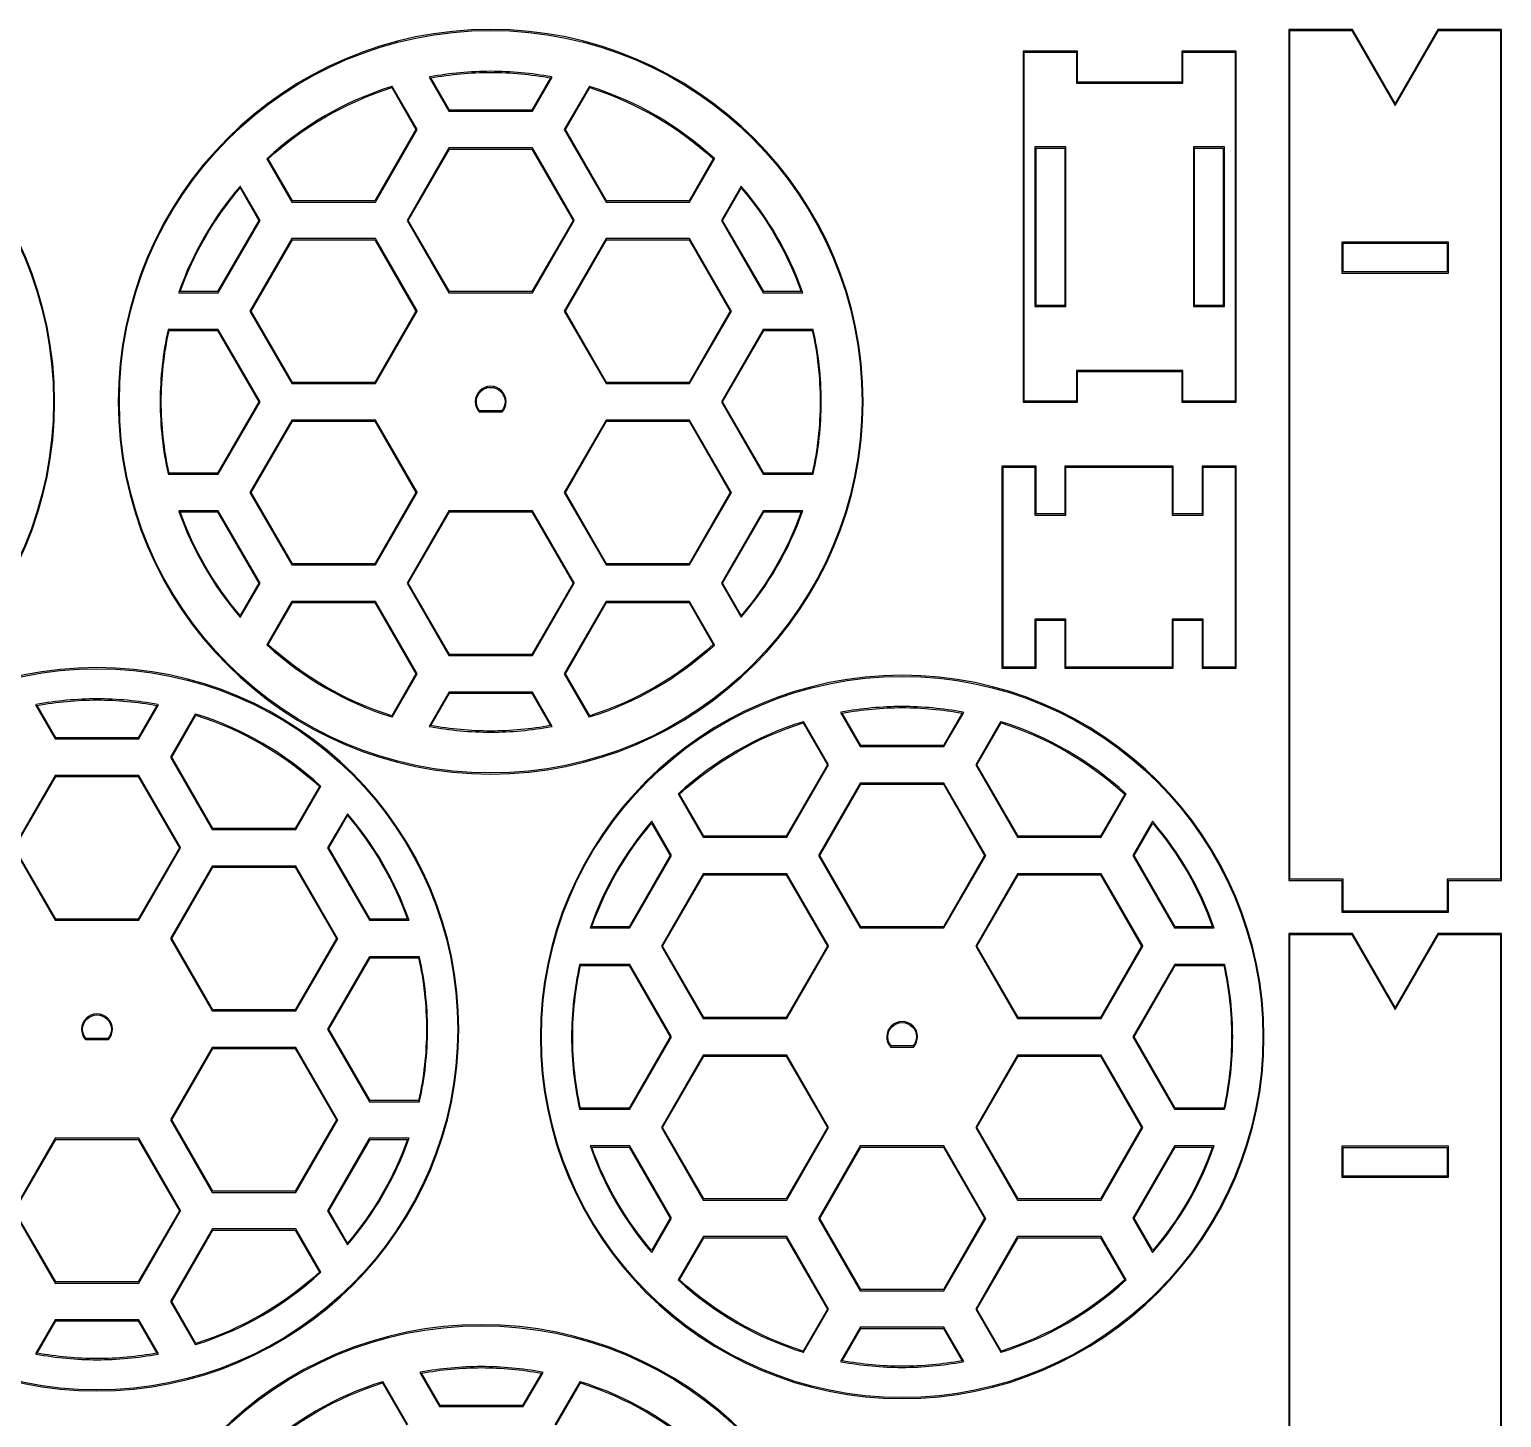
# Model space of a CAD drawing. Extents: x 10 to 440, y 10 to 290.
# Drawn here: x 301.7 to 440, y 159.5 to 290 of the extents above; entities that cross this region are included whole.
import ezdxf

# ---------------------------------------------------------------- set-up
doc = ezdxf.new("R2010")
doc.units = 0
doc.layers.add('Layer_1', color=7, linetype='CONTINUOUS')

msp = doc.modelspace()

# ---------------------------------------------------------------- linework, layer by layer
at = {"layer": 'Layer_1', "color": 7}
for p, q in [((345, 290), (345, 290)), ((345, 289.90039), (345, 289.90039)), ((420, 290), (420, 289.949219)), ((425.98828, 290), (420, 290)), ((420, 290), (420, 290)), ((420, 289.949219), (420, 210)), ((420.09961, 289.900391), (425.92969, 289.900391)), ((420.09961, 210.099609), (420.09961, 289.900391)), ((420.09961, 289.900391), (420.09961, 289.900391)), ((425.92969, 289.900391), (430, 282.849609)), ((430, 283.048828), (425.98828, 290)), ((434.01172, 290), (430, 283.048828)), ((430, 282.849609), (434.07031, 289.900391)), ((440, 290), (434.01172, 290)), ((434.07031, 289.900391), (439.90039, 289.900391)), ((439.90039, 289.900391), (439.90039, 210.099609)), ((440, 210), (440, 290)), ((400.14961, 287.95), (395.05, 287.95)), ((395.05, 287.95), (395.05, 254.95)), ((395.14961, 255.04961), (395.14961, 287.85039)), ((395.14961, 287.85039), (400.05, 287.85039)), ((400.05, 287.85039), (400.05, 284.95)), ((400.14961, 285.04961), (400.14961, 287.95)), ((414.99922, 287.95), (409.95039, 287.95)), ((409.95039, 287.95), (409.95039, 285.04961)), ((410.05, 284.95), (410.05, 287.85039)), ((410.05, 287.85039), (414.95039, 287.85039)), ((414.95039, 287.85039), (414.95039, 255.04961)), ((414.95039, 287.85039), (414.95039, 287.85039)), ((415.05, 287.95), (414.99922, 287.95)), ((415.05, 254.95), (415.05, 287.95)), ((415.05, 287.95), (415.05, 287.95)), ((339.2832, 285.53125), (339.21289, 285.51758)), ((339.21289, 285.51758), (341.07031, 282.30078)), ((341.12891, 282.40039), (339.375, 285.44141)), ((345, 286.0625), (345, 286.0625)), ((345, 285.96289), (345, 285.96289)), ((350.62695, 285.43945), (348.87109, 282.40039)), ((348.92773, 282.30078), (350.78711, 285.51758)), ((350.78711, 285.51758), (350.7168, 285.53125)), ((409.95039, 285.04961), (400.14961, 285.04961)), ((335.69727, 284.52539), (337.97461, 280.57812)), ((335.69727, 284.52539), (335.69727, 284.52539)), ((335.74023, 284.64844), (335.70117, 284.63672)), ((338.08984, 280.57812), (335.74023, 284.64844)), ((335.74023, 284.64844), (335.74023, 284.64844)), ((354.24023, 284.61523), (351.91016, 280.57812)), ((352.02539, 280.57812), (354.30273, 284.52539)), ((354.25977, 284.64844), (354.24023, 284.61523)), ((354.29883, 284.63672), (354.25977, 284.64844)), ((354.25977, 284.64844), (354.25977, 284.64844)), ((354.30273, 284.52539), (354.30273, 284.52539)), ((400.05, 284.95), (410.05, 284.95)), ((341.07031, 282.30078), (348.92773, 282.30078)), ((348.87109, 282.40039), (341.12891, 282.40039)), ((337.97461, 280.57812), (334.10352, 273.875)), ((334.16016, 273.77344), (338.08984, 280.57812)), ((351.91016, 280.57812), (355.83789, 273.77344)), ((355.89648, 273.875), (352.02539, 280.57812)), ((341.07031, 278.85742), (337.14258, 272.05273)), ((337.25781, 272.05273), (341.12891, 278.75781)), ((348.92969, 278.85742), (341.07031, 278.85742)), ((341.07031, 278.85742), (341.07031, 278.85742)), ((341.12891, 278.75781), (348.87109, 278.75781)), ((341.12891, 278.75781), (341.12891, 278.75781)), ((348.87109, 278.75781), (352.74023, 272.05273)), ((352.84375, 272.07812), (348.92969, 278.85742)), ((396.14961, 278.95), (396.14961, 278.89922)), ((399.05, 278.95), (396.14961, 278.95)), ((396.14961, 278.95), (396.14961, 278.95)), ((396.14961, 278.89922), (396.14961, 263.95)), ((396.24922, 278.85039), (398.95039, 278.85039)), ((396.24922, 264.04961), (396.24922, 278.85039)), ((396.24922, 278.85039), (396.24922, 278.85039)), ((398.95039, 278.85039), (398.95039, 264.04961)), ((399.05, 263.95), (399.05, 278.95)), ((411.05, 278.95), (411.05, 278.89922)), ((413.95039, 278.95), (411.05, 278.95)), ((411.05, 278.95), (411.05, 278.95)), ((411.05, 278.89922), (411.05, 263.95)), ((411.14961, 278.85039), (413.85078, 278.85039)), ((411.14961, 264.04961), (411.14961, 278.85039)), ((411.14961, 278.85039), (411.14961, 278.85039)), ((413.85078, 278.85039), (413.85078, 264.04961)), ((413.95039, 263.95), (413.95039, 278.95)), ((323.98242, 277.87109), (323.95312, 277.84375)), ((323.95312, 277.84375), (326.30273, 273.77344)), ((326.36133, 273.875), (324.08203, 277.82227)), ((365.91797, 277.82227), (363.63867, 273.875)), ((363.69727, 273.77344), (366.04688, 277.84375)), ((366.04688, 277.84375), (366.01758, 277.87109)), ((321.46484, 275.27148), (321.41797, 275.2168)), ((321.45312, 275.09375), (323.20703, 272.05273)), ((321.45312, 275.09375), (321.45312, 275.09375)), ((323.32227, 272.05273), (321.46484, 275.27148)), ((321.46484, 275.27148), (321.46484, 275.27148)), ((368.5, 275.20898), (366.67773, 272.05273)), ((366.79297, 272.05273), (368.54883, 275.0918)), ((368.53516, 275.27148), (368.5, 275.20898)), ((368.58203, 275.2168), (368.53516, 275.27148)), ((368.53516, 275.27148), (368.53516, 275.27148)), ((368.54883, 275.0918), (368.54883, 275.0918)), ((326.30273, 273.77344), (334.16016, 273.77344)), ((334.10352, 273.875), (326.36133, 273.875)), ((355.83789, 273.77344), (363.69727, 273.77344)), ((363.63867, 273.875), (355.89648, 273.875)), ((323.20703, 272.05273), (319.33594, 265.34766)), ((319.39453, 265.24805), (323.32227, 272.05273)), ((337.14258, 272.05273), (341.07031, 265.24805)), ((341.12891, 265.34766), (337.25781, 272.05273)), ((352.74023, 272.05273), (348.87109, 265.34766)), ((348.92969, 265.24805), (352.85742, 272.05273)), ((352.85742, 272.05273), (352.84375, 272.07812)), ((366.67773, 272.05273), (370.60547, 265.24805)), ((370.66406, 265.34766), (366.79297, 272.05273)), ((326.30273, 270.33203), (322.375, 263.52734)), ((322.49023, 263.52734), (326.36133, 270.23242)), ((334.16211, 270.33203), (326.30273, 270.33203)), ((326.30273, 270.33203), (326.30273, 270.33203)), ((326.36133, 270.23242), (334.10352, 270.23242)), ((326.36133, 270.23242), (326.36133, 270.23242)), ((334.10352, 270.23242), (337.97461, 263.52734)), ((338.07617, 263.55078), (334.16211, 270.33203)), ((355.83789, 270.33203), (351.91016, 263.52734)), ((352.02539, 263.52734), (355.89648, 270.23242)), ((363.69727, 270.33203), (355.83789, 270.33203)), ((355.83789, 270.33203), (355.83789, 270.33203)), ((355.89648, 270.23242), (363.63867, 270.23242)), ((355.89648, 270.23242), (355.89648, 270.23242)), ((363.63867, 270.23242), (367.50977, 263.52734)), ((367.61133, 263.55078), (363.69727, 270.33203)), ((425, 270), (425, 269.949219)), ((435, 270), (425, 270)), ((425, 270), (425, 270)), ((425, 269.949219), (425, 267.099609)), ((425.09961, 269.900391), (434.90039, 269.900391)), ((425.09961, 267.199219), (425.09961, 269.900391)), ((425.09961, 269.900391), (425.09961, 269.900391)), ((434.90039, 269.900391), (434.90039, 267.199219)), ((435, 267.099609), (435, 270)), ((425, 267.099609), (435, 267.099609)), ((434.90039, 267.199219), (425.09961, 267.199219)), ((315.70117, 265.31445), (315.67773, 265.24805)), ((315.67773, 265.24805), (319.39453, 265.24805)), ((319.33594, 265.34766), (315.82617, 265.34766)), ((341.07031, 265.24805), (348.92969, 265.24805)), ((348.87109, 265.34766), (341.12891, 265.34766)), ((370.60547, 265.24805), (374.32227, 265.24805)), ((374.17383, 265.34766), (370.66406, 265.34766)), ((374.32227, 265.24805), (374.29883, 265.31445)), ((322.375, 263.52734), (326.30273, 256.7207)), ((326.36133, 256.82227), (322.49023, 263.52734)), ((337.97461, 263.52734), (334.10352, 256.82227)), ((334.16211, 256.7207), (338.08984, 263.52734)), ((338.08984, 263.52734), (338.07617, 263.55078)), ((351.91016, 263.52734), (355.83789, 256.7207)), ((355.89648, 256.82227), (352.02539, 263.52734)), ((367.50977, 263.52734), (363.63867, 256.82227)), ((363.69727, 256.7207), (367.625, 263.52734)), ((367.625, 263.52734), (367.61133, 263.55078)), ((396.14961, 263.95), (399.05, 263.95)), ((398.95039, 264.04961), (396.24922, 264.04961)), ((411.05, 263.95), (413.95039, 263.95)), ((413.85078, 264.04961), (411.14961, 264.04961)), ((314.69336, 261.80469), (314.68359, 261.76562)), ((319.39453, 261.80469), (314.69336, 261.80469)), ((314.69336, 261.80469), (314.69336, 261.80469)), ((314.77734, 261.70508), (319.33594, 261.70508)), ((314.77734, 261.70508), (314.77734, 261.70508)), ((319.33594, 261.70508), (323.20703, 255)), ((323.32227, 255), (319.39453, 261.80469)), ((370.5918, 261.7793), (366.67773, 255)), ((366.79297, 255), (370.66211, 261.70508)), ((370.60547, 261.80469), (370.5918, 261.7793)), ((375.30664, 261.80469), (370.60547, 261.80469)), ((370.60547, 261.80469), (370.60547, 261.80469)), ((370.66211, 261.70508), (375.22266, 261.70508)), ((370.66211, 261.70508), (370.66211, 261.70508)), ((375.31641, 261.76562), (375.30664, 261.80469)), ((410.05, 257.95), (400.05, 257.95)), ((400.05, 257.95), (400.05, 255.04961)), ((400.14961, 254.95), (400.14961, 257.85039)), ((400.14961, 257.85039), (409.95039, 257.85039)), ((409.95039, 257.85039), (409.95039, 254.95)), ((410.05, 255.04961), (410.05, 257.95)), ((326.30273, 256.7207), (334.16211, 256.7207)), ((334.10352, 256.82227), (326.36133, 256.82227)), ((345, 256.44922), (345, 256.44922)), ((345, 256.34961), (345, 256.34961)), ((355.83789, 256.7207), (363.69727, 256.7207)), ((363.63867, 256.82227), (355.89648, 256.82227)), ((323.20703, 255), (319.33594, 248.29492)), ((319.39453, 248.19531), (323.32227, 255)), ((366.67773, 255), (370.60547, 248.19531)), ((370.66406, 248.29492), (366.79297, 255)), ((395.05, 254.95), (400.14961, 254.95)), ((400.05, 255.04961), (395.14961, 255.04961)), ((409.95039, 254.95), (415.05, 254.95)), ((414.95039, 255.04961), (410.05, 255.04961)), ((326.30273, 253.2793), (322.375, 246.47461)), ((322.49023, 246.47461), (326.36133, 253.17969)), ((334.16211, 253.2793), (326.30273, 253.2793)), ((326.30273, 253.2793), (326.30273, 253.2793)), ((326.36133, 253.17969), (334.10352, 253.17969)), ((326.36133, 253.17969), (326.36133, 253.17969)), ((334.10352, 253.17969), (337.97461, 246.47461)), ((338.07617, 246.49805), (334.16211, 253.2793)), ((343.89062, 254.06836), (343.9043, 254.05078)), ((343.9043, 254.05078), (346.0957, 254.05078)), ((346.04102, 254.15039), (343.96094, 254.15039)), ((346.0957, 254.05078), (346.11133, 254.06836)), ((355.83789, 253.2793), (351.91016, 246.47461)), ((352.02539, 246.47461), (355.89648, 253.17969)), ((363.69727, 253.2793), (355.83789, 253.2793)), ((355.83789, 253.2793), (355.83789, 253.2793)), ((355.89648, 253.17969), (363.63867, 253.17969)), ((355.89648, 253.17969), (355.89648, 253.17969)), ((363.63867, 253.17969), (367.50977, 246.47461)), ((367.61133, 246.49805), (363.69727, 253.2793)), ((314.68359, 248.23438), (314.69336, 248.19531)), ((314.69336, 248.19531), (319.39453, 248.19531)), ((319.33594, 248.29492), (314.77734, 248.29492)), ((370.60547, 248.19531), (375.30664, 248.19531)), ((375.22266, 248.29492), (370.66406, 248.29492)), ((375.30664, 248.19531), (375.31641, 248.23438)), ((393.05078, 248.949219), (393.05078, 248.900391)), ((396.25, 248.949219), (393.05078, 248.949219)), ((393.05078, 248.949219), (393.05078, 248.949219)), ((393.05078, 248.900391), (393.05078, 229.949219)), ((393.15039, 248.849609), (396.15039, 248.849609)), ((393.15039, 230.050781), (393.15039, 248.849609)), ((393.15039, 248.849609), (393.15039, 248.849609)), ((396.15039, 248.849609), (396.15039, 244.349609)), ((396.25, 244.449219), (396.25, 248.949219)), ((409.15039, 248.949219), (398.94922, 248.949219)), ((398.94922, 248.949219), (398.94922, 244.449219)), ((399.05078, 244.349609), (399.05078, 248.849609)), ((399.05078, 248.849609), (409.05078, 248.849609)), ((409.05078, 248.849609), (409.05078, 244.349609)), ((409.15039, 244.449219), (409.15039, 248.949219)), ((415.05078, 248.949219), (411.84961, 248.949219)), ((411.84961, 248.949219), (411.84961, 244.449219)), ((411.94922, 244.349609), (411.94922, 248.849609)), ((411.94922, 248.849609), (414.94922, 248.849609)), ((414.94922, 248.849609), (414.94922, 230.050781)), ((415.05078, 229.949219), (415.05078, 248.949219)), ((322.375, 246.47461), (326.30273, 239.66992)), ((326.36133, 239.76953), (322.49023, 246.47461)), ((337.97461, 246.47461), (334.10352, 239.76953)), ((334.16211, 239.66992), (338.08984, 246.47461)), ((338.08984, 246.47461), (338.07617, 246.49805)), ((351.91016, 246.47461), (355.83789, 239.66992)), ((355.89648, 239.76953), (352.02539, 246.47461)), ((367.50977, 246.47461), (363.63867, 239.76953)), ((363.69727, 239.66992), (367.625, 246.47461)), ((367.625, 246.47461), (367.61133, 246.49805)), ((315.67773, 244.75391), (315.70117, 244.68555)), ((319.39453, 244.75391), (315.67773, 244.75391)), ((315.67773, 244.75391), (315.67773, 244.75391)), ((315.82617, 244.65234), (319.33594, 244.65234)), ((315.82617, 244.65234), (315.82617, 244.65234)), ((319.33594, 244.65234), (323.20703, 237.94922)), ((323.32227, 237.94922), (319.39453, 244.75391)), ((341.07031, 244.75391), (337.14258, 237.94727)), ((337.25781, 237.94727), (341.12891, 244.65234)), ((348.92969, 244.75391), (341.07031, 244.75391)), ((341.07031, 244.75391), (341.07031, 244.75391)), ((341.12891, 244.65234), (348.87109, 244.65234)), ((341.12891, 244.65234), (341.12891, 244.65234)), ((348.87109, 244.65234), (352.74219, 237.94922)), ((352.84375, 237.97266), (348.92969, 244.75391)), ((370.5918, 244.72852), (366.67773, 237.94922)), ((366.79297, 237.94922), (370.66211, 244.65234)), ((370.60547, 244.75391), (370.5918, 244.72852)), ((374.32422, 244.75391), (370.60547, 244.75391)), ((370.60547, 244.75391), (370.60547, 244.75391)), ((370.66211, 244.65234), (374.17383, 244.65234)), ((370.66211, 244.65234), (370.66211, 244.65234)), ((374.30078, 244.68555), (374.32422, 244.75391)), ((396.15039, 244.349609), (399.05078, 244.349609)), ((398.94922, 244.449219), (396.25, 244.449219)), ((409.05078, 244.349609), (411.94922, 244.349609)), ((411.84961, 244.449219), (409.15039, 244.449219)), ((326.30273, 239.66992), (334.16211, 239.66992)), ((334.10352, 239.76953), (326.36133, 239.76953)), ((355.83789, 239.66992), (363.69727, 239.66992)), ((363.63867, 239.76953), (355.89648, 239.76953)), ((352.85742, 237.94727), (352.84375, 237.97266)), ((323.20703, 237.94922), (321.45117, 234.9082)), ((321.46484, 234.72852), (323.32227, 237.94922)), ((337.14258, 237.94727), (341.07031, 231.14258)), ((341.12891, 231.24414), (337.25781, 237.94727)), ((352.74219, 237.94922), (348.87109, 231.24414)), ((348.92969, 231.14258), (352.85742, 237.94727)), ((366.67773, 237.94922), (368.53516, 234.73047)), ((368.54883, 234.9082), (366.79297, 237.94922)), ((326.28906, 236.20117), (323.95312, 232.15625)), ((324.08203, 232.17773), (326.36133, 236.12695)), ((326.30273, 236.22656), (326.28906, 236.20117)), ((334.16016, 236.22656), (326.30273, 236.22656)), ((326.30273, 236.22656), (326.30273, 236.22656)), ((326.36133, 236.12695), (334.10352, 236.12695)), ((326.36133, 236.12695), (326.36133, 236.12695)), ((334.10352, 236.12695), (337.97461, 229.42188)), ((338.08984, 229.42188), (334.16016, 236.22656)), ((355.82422, 236.20117), (351.91016, 229.42188)), ((352.02539, 229.42188), (355.89648, 236.12695)), ((355.83789, 236.22656), (355.82422, 236.20117)), ((363.69727, 236.22656), (355.83789, 236.22656)), ((355.83789, 236.22656), (355.83789, 236.22656)), ((355.89648, 236.12695), (363.63867, 236.12695)), ((355.89648, 236.12695), (355.89648, 236.12695)), ((363.63867, 236.12695), (365.91797, 232.17773)), ((366.04688, 232.15625), (363.69727, 236.22656)), ((321.41797, 234.7832), (321.46484, 234.72852)), ((368.53516, 234.73047), (368.58203, 234.7832)), ((399.05078, 234.550781), (396.15039, 234.550781)), ((396.15039, 234.550781), (396.15039, 230.050781)), ((396.25, 229.949219), (396.25, 234.449219)), ((396.25, 234.449219), (398.94922, 234.449219)), ((398.94922, 234.449219), (398.94922, 229.949219)), ((399.05078, 230.050781), (399.05078, 234.550781)), ((411.94922, 234.550781), (409.05078, 234.550781)), ((409.05078, 234.550781), (409.05078, 230.050781)), ((409.15039, 229.949219), (409.15039, 234.449219)), ((409.15039, 234.449219), (411.84961, 234.449219)), ((411.84961, 234.449219), (411.84961, 229.949219)), ((411.94922, 230.050781), (411.94922, 234.550781)), ((323.95312, 232.15625), (323.98242, 232.12891)), ((341.07031, 231.14258), (348.92969, 231.14258)), ((348.87109, 231.24414), (341.12891, 231.24414)), ((366.01758, 232.12891), (366.04688, 232.15625)), ((308, 230), (308, 230)), ((308, 229.900391), (308, 229.900391)), ((393.05078, 229.949219), (396.25, 229.949219)), ((396.15039, 230.050781), (393.15039, 230.050781)), ((398.94922, 229.949219), (409.15039, 229.949219)), ((409.05078, 230.050781), (399.05078, 230.050781)), ((411.84961, 229.949219), (415.05078, 229.949219)), ((414.94922, 230.050781), (411.94922, 230.050781)), ((337.97461, 229.42188), (335.69531, 225.47461)), ((335.74023, 225.35156), (338.08984, 229.42188)), ((351.91016, 229.42188), (354.25977, 225.35156)), ((354.30273, 225.47461), (352.02539, 229.42188)), ((383.6676, 229.2808), (383.6676, 229.2808)), ((383.6676, 229.181191), (383.6676, 229.181191)), ((308, 227.0625), (308, 227.0625)), ((308, 226.962891), (308, 226.962891)), ((341.05664, 227.67578), (339.21289, 224.48242)), ((339.37305, 224.56055), (341.12695, 227.59961)), ((341.07031, 227.70117), (341.05664, 227.67578)), ((348.92773, 227.70117), (341.07031, 227.70117)), ((341.07031, 227.70117), (341.07031, 227.70117)), ((341.12695, 227.59961), (348.87109, 227.59961)), ((341.12695, 227.59961), (341.12695, 227.59961)), ((348.87109, 227.59961), (350.62695, 224.56055)), ((350.78711, 224.48242), (348.92773, 227.70117)), ((302.2832, 226.53125), (302.21289, 226.517578)), ((302.21289, 226.517578), (304.07031, 223.300781)), ((304.12891, 223.400391), (302.375, 226.441406)), ((313.62695, 226.439453), (311.87109, 223.400391)), ((311.92773, 223.300781), (313.78711, 226.517578)), ((313.78711, 226.517578), (313.7168, 226.53125)), ((317.24023, 225.615234), (314.91016, 221.580078)), ((315.02539, 221.580078), (317.30273, 225.525391)), ((317.25977, 225.648438), (317.24023, 225.615234)), ((317.29883, 225.636719), (317.25977, 225.648438)), ((317.25977, 225.648438), (317.25977, 225.648438)), ((317.30273, 225.525391), (317.30273, 225.525391)), ((377.9508, 225.81205), (377.88049, 225.798378)), ((377.88049, 225.798378), (379.73791, 222.581581)), ((379.79651, 222.681191), (378.0426, 225.722206)), ((383.6676, 226.3433), (383.6676, 226.3433)), ((383.6676, 226.243691), (383.6676, 226.243691)), ((389.29455, 225.720253), (387.53869, 222.681191)), ((387.59533, 222.581581), (389.45471, 225.798378)), ((389.45471, 225.798378), (389.3844, 225.81205)), ((335.70117, 225.36328), (335.74023, 225.35156)), ((339.21289, 224.48242), (339.28125, 224.46875)), ((350.7168, 224.46875), (350.78711, 224.48242)), ((354.25977, 225.35156), (354.29883, 225.36328)), ((374.36487, 224.806191), (376.64221, 220.860878)), ((374.36487, 224.806191), (374.36487, 224.806191)), ((374.40783, 224.929238), (374.36877, 224.917519)), ((376.75744, 220.860878), (374.40783, 224.929238)), ((374.40783, 224.929238), (374.40783, 224.929238)), ((392.90783, 224.896034), (390.57776, 220.860878)), ((390.69299, 220.860878), (392.97033, 224.806191)), ((392.92737, 224.929238), (392.90783, 224.896034)), ((392.96643, 224.917519), (392.92737, 224.929238)), ((392.92737, 224.929238), (392.92737, 224.929238)), ((392.97033, 224.806191), (392.97033, 224.806191)), ((304.07031, 223.300781), (311.92773, 223.300781)), ((311.87109, 223.400391), (304.12891, 223.400391)), ((314.91016, 221.580078), (318.83789, 214.77344)), ((318.89648, 214.875), (315.02539, 221.580078)), ((379.73791, 222.581581), (387.59533, 222.581581)), ((387.53869, 222.681191), (379.79651, 222.681191)), ((376.64221, 220.860878), (372.77112, 214.1558)), ((372.82776, 214.05424), (376.75744, 220.860878)), ((390.57776, 220.860878), (394.50549, 214.05424)), ((394.56408, 214.1558), (390.69299, 220.860878)), ((304.07031, 219.857422), (300.14258, 213.05273)), ((300.25781, 213.05273), (304.12891, 219.757812)), ((311.92969, 219.857422), (304.07031, 219.857422)), ((304.07031, 219.857422), (304.07031, 219.857422)), ((304.12891, 219.757812), (311.87109, 219.757812)), ((304.12891, 219.757812), (304.12891, 219.757812)), ((311.87109, 219.757812), (315.74023, 213.05273)), ((315.84375, 213.07812), (311.92969, 219.857422)), ((328.91797, 218.822266), (326.63867, 214.875)), ((326.69727, 214.77344), (329.04688, 218.84375)), ((329.04688, 218.84375), (329.01758, 218.871094)), ((379.73791, 219.138222), (375.81018, 212.33353)), ((375.92541, 212.33353), (379.79651, 219.038612)), ((387.59729, 219.138222), (379.73791, 219.138222)), ((379.73791, 219.138222), (379.73791, 219.138222)), ((379.79651, 219.038612), (387.53869, 219.038612)), ((379.79651, 219.038612), (379.79651, 219.038612)), ((387.53869, 219.038612), (391.40783, 212.33353)), ((391.51135, 212.35892), (387.59729, 219.138222)), ((362.65002, 218.151894), (362.62072, 218.12455)), ((362.62072, 218.12455), (364.97033, 214.05424)), ((365.02893, 214.1558), (362.74963, 218.103066)), ((404.58557, 218.103066), (402.30627, 214.1558)), ((402.36487, 214.05424), (404.71448, 218.12455)), ((404.71448, 218.12455), (404.68518, 218.151894)), ((331.5, 216.208984), (329.67773, 213.05273)), ((329.79297, 213.05273), (331.54883, 216.091797)), ((331.53516, 216.271484), (331.5, 216.208984)), ((331.58203, 216.216797), (331.53516, 216.271484)), ((331.53516, 216.271484), (331.53516, 216.271484)), ((331.54883, 216.091797), (331.54883, 216.091797)), ((318.83789, 214.77344), (326.69727, 214.77344)), ((326.63867, 214.875), (318.89648, 214.875)), ((360.13244, 215.552284), (360.08557, 215.497597)), ((360.12072, 215.37455), (361.87463, 212.33353)), ((360.12072, 215.37455), (360.12072, 215.37455)), ((361.98987, 212.33353), (360.13244, 215.552284)), ((360.13244, 215.552284), (360.13244, 215.552284)), ((407.1676, 215.489784), (405.34533, 212.33353)), ((405.46057, 212.33353), (407.21643, 215.372597)), ((407.20276, 215.552284), (407.1676, 215.489784)), ((407.24963, 215.497597), (407.20276, 215.552284)), ((407.20276, 215.552284), (407.20276, 215.552284)), ((407.21643, 215.372597), (407.21643, 215.372597)), ((315.85742, 213.05273), (315.84375, 213.07812)), ((364.97033, 214.05424), (372.82776, 214.05424)), ((372.77112, 214.1558), (365.02893, 214.1558)), ((394.50549, 214.05424), (402.36487, 214.05424)), ((402.30627, 214.1558), (394.56408, 214.1558)), ((300.14258, 213.05273), (304.07031, 206.24805)), ((304.12891, 206.34766), (300.25781, 213.05273)), ((315.74023, 213.05273), (311.87109, 206.34766)), ((311.92969, 206.24805), (315.85742, 213.05273)), ((329.67773, 213.05273), (333.60547, 206.24805)), ((333.66406, 206.34766), (329.79297, 213.05273)), ((361.87463, 212.33353), (358.00354, 205.62846)), ((358.06213, 205.52885), (361.98987, 212.33353)), ((375.81018, 212.33353), (379.73791, 205.52885)), ((379.79651, 205.62846), (375.92541, 212.33353)), ((391.40783, 212.33353), (387.53869, 205.62846)), ((387.59729, 205.52885), (391.52502, 212.33353)), ((391.52502, 212.33353), (391.51135, 212.35892)), ((405.34533, 212.33353), (409.27307, 205.52885)), ((409.33166, 205.62846), (405.46057, 212.33353)), ((318.83789, 211.33203), (314.91016, 204.52734)), ((315.02539, 204.52734), (318.89648, 211.23242)), ((326.69727, 211.33203), (318.83789, 211.33203)), ((318.83789, 211.33203), (318.83789, 211.33203)), ((318.89648, 211.23242), (326.63867, 211.23242)), ((318.89648, 211.23242), (318.89648, 211.23242)), ((326.63867, 211.23242), (330.50977, 204.52734)), ((330.61133, 204.55078), (326.69727, 211.33203)), ((364.97033, 210.61283), (361.0426, 203.80814)), ((361.15783, 203.80814), (365.02893, 210.51322)), ((372.82971, 210.61283), (364.97033, 210.61283)), ((364.97033, 210.61283), (364.97033, 210.61283)), ((365.02893, 210.51322), (372.77112, 210.51322)), ((365.02893, 210.51322), (365.02893, 210.51322)), ((372.77112, 210.51322), (376.64221, 203.80814)), ((376.74377, 203.83158), (372.82971, 210.61283)), ((394.50549, 210.61283), (390.57776, 203.80814)), ((390.69299, 203.80814), (394.56408, 210.51322)), ((402.36487, 210.61283), (394.50549, 210.61283)), ((394.50549, 210.61283), (394.50549, 210.61283)), ((394.56408, 210.51322), (402.30627, 210.51322)), ((394.56408, 210.51322), (394.56408, 210.51322)), ((402.30627, 210.51322), (406.17737, 203.80814)), ((406.27893, 203.83158), (402.36487, 210.61283)), ((420, 210), (425, 210)), ((425.09961, 210.099609), (420.09961, 210.099609)), ((425, 210), (425, 207)), ((425.09961, 207.099609), (425.09961, 210.099609)), ((439.90039, 210.099609), (434.90039, 210.099609)), ((434.90039, 210.099609), (434.90039, 207.099609)), ((435, 207), (435, 210)), ((435, 210), (440, 210)), ((304.07031, 206.24805), (311.92969, 206.24805)), ((311.87109, 206.34766), (304.12891, 206.34766)), ((333.60547, 206.24805), (337.32227, 206.24805)), ((337.17383, 206.34766), (333.66406, 206.34766)), ((337.32227, 206.24805), (337.29883, 206.31445)), ((425, 207), (435, 207)), ((434.90039, 207.099609), (425.09961, 207.099609)), ((354.36877, 205.59525), (354.34533, 205.52885)), ((354.34533, 205.52885), (358.06213, 205.52885)), ((358.00354, 205.62846), (354.49377, 205.62846)), ((379.73791, 205.52885), (387.59729, 205.52885)), ((387.53869, 205.62846), (379.79651, 205.62846)), ((409.27307, 205.52885), (412.98987, 205.52885)), ((412.84143, 205.62846), (409.33166, 205.62846)), ((412.98987, 205.52885), (412.96643, 205.59525)), ((420, 205), (420, 204.949219)), ((425.98828, 205), (420, 205)), ((420, 205), (420, 205)), ((420, 204.949219), (420, 125)), ((420.09961, 204.900391), (425.92969, 204.900391)), ((420.09961, 125.09961), (420.09961, 204.900391)), ((420.09961, 204.900391), (420.09961, 204.900391)), ((425.92969, 204.900391), (430, 197.84961)), ((430, 198.04883), (425.98828, 205)), ((434.01172, 205), (430, 198.04883)), ((430, 197.84961), (434.07031, 204.900391)), ((440, 205), (434.01172, 205)), ((434.07031, 204.900391), (439.90039, 204.900391)), ((439.90039, 204.900391), (439.90039, 125.09961)), ((440, 125), (440, 205)), ((314.91016, 204.52734), (318.83789, 197.72266)), ((318.89648, 197.82227), (315.02539, 204.52734)), ((330.50977, 204.52734), (326.63867, 197.82227)), ((326.69727, 197.72266), (330.625, 204.52734)), ((330.625, 204.52734), (330.61133, 204.55078)), ((361.0426, 203.80814), (364.97033, 197.00346)), ((365.02893, 197.10307), (361.15783, 203.80814)), ((376.64221, 203.80814), (372.77112, 197.10307)), ((372.82971, 197.00346), (376.75744, 203.80814)), ((376.75744, 203.80814), (376.74377, 203.83158)), ((390.57776, 203.80814), (394.50549, 197.00346)), ((394.56408, 197.10307), (390.69299, 203.80814)), ((406.17737, 203.80814), (402.30627, 197.10307)), ((402.36487, 197.00346), (406.2926, 203.80814)), ((406.2926, 203.80814), (406.27893, 203.83158)), ((333.5918, 202.7793), (329.67773, 196)), ((329.79297, 196), (333.66211, 202.70508)), ((333.60547, 202.80469), (333.5918, 202.7793)), ((338.30664, 202.80469), (333.60547, 202.80469)), ((333.60547, 202.80469), (333.60547, 202.80469)), ((333.66211, 202.70508), (338.22266, 202.70508)), ((333.66211, 202.70508), (333.66211, 202.70508)), ((338.31641, 202.76562), (338.30664, 202.80469)), ((353.36096, 202.08549), (353.35119, 202.04642)), ((358.06213, 202.08549), (353.36096, 202.08549)), ((353.36096, 202.08549), (353.36096, 202.08549)), ((361.98987, 195.2808), (358.06213, 202.08549)), ((409.2594, 202.0601), (405.34533, 195.2808)), ((409.27307, 202.08549), (409.2594, 202.0601)), ((413.97424, 202.08549), (409.27307, 202.08549)), ((409.27307, 202.08549), (409.27307, 202.08549)), ((413.98401, 202.04642), (413.97424, 202.08549)), ((353.44494, 201.98588), (358.00354, 201.98588)), ((353.44494, 201.98588), (353.44494, 201.98588)), ((358.00354, 201.98588), (361.87463, 195.2808)), ((405.46057, 195.2808), (409.32971, 201.98588)), ((409.32971, 201.98588), (413.89026, 201.98588)), ((409.32971, 201.98588), (409.32971, 201.98588)), ((308, 197.44922), (308, 197.44922)), ((308, 197.34961), (308, 197.34961)), ((318.83789, 197.72266), (326.69727, 197.72266)), ((326.63867, 197.82227), (318.89648, 197.82227)), ((364.97033, 197.00346), (372.82971, 197.00346)), ((372.77112, 197.10307), (365.02893, 197.10307)), ((383.6676, 196.73002), (383.6676, 196.73002)), ((383.6676, 196.63041), (383.6676, 196.63041)), ((394.50549, 197.00346), (402.36487, 197.00346)), ((402.30627, 197.10307), (394.56408, 197.10307)), ((309.04102, 195.15039), (306.96094, 195.15039)), ((329.67773, 196), (333.60547, 189.19531)), ((333.66406, 189.29492), (329.79297, 196)), ((361.87463, 195.2808), (358.00354, 188.57572)), ((358.06213, 188.47611), (361.98987, 195.2808)), ((405.34533, 195.2808), (409.27307, 188.47611)), ((409.33166, 188.57572), (405.46057, 195.2808)), ((306.89062, 195.06836), (306.9043, 195.05078)), ((306.9043, 195.05078), (309.0957, 195.05078)), ((309.0957, 195.05078), (309.11133, 195.06836)), ((318.83789, 194.2793), (314.91016, 187.47461)), ((315.02539, 187.47461), (318.89648, 194.17969)), ((326.69727, 194.2793), (318.83789, 194.2793)), ((318.83789, 194.2793), (318.83789, 194.2793)), ((318.89648, 194.17969), (326.63867, 194.17969)), ((318.89648, 194.17969), (318.89648, 194.17969)), ((326.63867, 194.17969), (330.50781, 187.47461)), ((330.61133, 187.5), (326.69727, 194.2793)), ((382.55822, 194.34916), (382.5719, 194.33158)), ((382.5719, 194.33158), (384.7633, 194.33158)), ((384.70862, 194.43119), (382.62854, 194.43119)), ((384.7633, 194.33158), (384.77893, 194.34916)), ((364.97033, 193.5601), (361.0426, 186.75541)), ((361.15783, 186.75541), (365.02893, 193.46049)), ((372.82971, 193.5601), (364.97033, 193.5601)), ((364.97033, 193.5601), (364.97033, 193.5601)), ((365.02893, 193.46049), (372.77112, 193.46049)), ((365.02893, 193.46049), (365.02893, 193.46049)), ((372.77112, 193.46049), (376.64026, 186.75541)), ((376.74377, 186.7808), (372.82971, 193.5601)), ((394.50549, 193.5601), (390.57776, 186.75541)), ((390.69299, 186.75541), (394.56408, 193.46049)), ((402.36487, 193.5601), (394.50549, 193.5601)), ((394.50549, 193.5601), (394.50549, 193.5601)), ((394.56408, 193.46049), (402.30627, 193.46049)), ((394.56408, 193.46049), (394.56408, 193.46049)), ((402.30627, 193.46049), (406.17541, 186.75541)), ((406.27893, 186.7808), (402.36487, 193.5601)), ((333.60547, 189.19531), (338.30664, 189.19531)), ((338.22266, 189.29492), (333.66406, 189.29492)), ((338.30664, 189.19531), (338.31641, 189.23438)), ((353.35119, 188.51518), (353.36096, 188.47611)), ((353.36096, 188.47611), (358.06213, 188.47611)), ((358.00354, 188.57572), (353.44494, 188.57572)), ((409.27307, 188.47611), (413.97424, 188.47611)), ((413.89026, 188.57572), (409.33166, 188.57572)), ((413.97424, 188.47611), (413.98401, 188.51518)), ((314.91016, 187.47461), (318.83789, 180.66992)), ((318.89648, 180.76953), (315.02539, 187.47461)), ((330.50781, 187.47461), (326.63867, 180.76953)), ((326.69727, 180.66992), (330.625, 187.47461)), ((330.625, 187.47461), (330.61133, 187.5)), ((376.75744, 186.75541), (376.74377, 186.7808)), ((406.2926, 186.75541), (406.27893, 186.7808)), ((304.07031, 185.75391), (300.14258, 178.94727)), ((300.25781, 178.94727), (304.12891, 185.65234)), ((311.92969, 185.75391), (304.07031, 185.75391)), ((304.07031, 185.75391), (304.07031, 185.75391)), ((304.12891, 185.65234), (311.87109, 185.65234)), ((304.12891, 185.65234), (304.12891, 185.65234)), ((311.87109, 185.65234), (315.74219, 178.94922)), ((315.84375, 178.97266), (311.92969, 185.75391)), ((333.5918, 185.72852), (329.67773, 178.94922)), ((329.79297, 178.94922), (333.66211, 185.65234)), ((333.60547, 185.75391), (333.5918, 185.72852)), ((337.32422, 185.75391), (333.60547, 185.75391)), ((333.60547, 185.75391), (333.60547, 185.75391)), ((333.66211, 185.65234), (337.17383, 185.65234)), ((333.66211, 185.65234), (333.66211, 185.65234)), ((337.30078, 185.6875), (337.32422, 185.75391)), ((361.0426, 186.75541), (364.97033, 179.95072)), ((365.02893, 180.05033), (361.15783, 186.75541)), ((376.64026, 186.75541), (372.77112, 180.05033)), ((372.82971, 179.95072), (376.75744, 186.75541)), ((390.57776, 186.75541), (394.50549, 179.95072)), ((394.56408, 180.05033), (390.69299, 186.75541)), ((406.17541, 186.75541), (402.30627, 180.05033)), ((402.36487, 179.95072), (406.2926, 186.75541)), ((354.34533, 185.03471), (354.36877, 184.9683)), ((358.06213, 185.03471), (354.34533, 185.03471)), ((354.34533, 185.03471), (354.34533, 185.03471)), ((354.49377, 184.93314), (358.00354, 184.93314)), ((354.49377, 184.93314), (354.49377, 184.93314)), ((358.00354, 184.93314), (361.87463, 178.23002)), ((361.98987, 178.23002), (358.06213, 185.03471)), ((379.73791, 185.03471), (375.81018, 178.22807)), ((375.92541, 178.22807), (379.79651, 184.93314)), ((387.59729, 185.03471), (379.73791, 185.03471)), ((379.73791, 185.03471), (379.73791, 185.03471)), ((379.79651, 184.93314), (387.53869, 184.93314)), ((379.79651, 184.93314), (379.79651, 184.93314)), ((387.53869, 184.93314), (391.40979, 178.23002)), ((391.51135, 178.25346), (387.59729, 185.03471)), ((409.2594, 185.00932), (405.34533, 178.23002)), ((405.46057, 178.23002), (409.32971, 184.93314)), ((409.27307, 185.03471), (409.2594, 185.00932)), ((412.99182, 185.03471), (409.27307, 185.03471)), ((409.27307, 185.03471), (409.27307, 185.03471)), ((409.32971, 184.93314), (412.84143, 184.93314)), ((409.32971, 184.93314), (409.32971, 184.93314)), ((412.96838, 184.9683), (412.99182, 185.03471)), ((425, 185), (425, 184.94922)), ((435, 185), (425, 185)), ((425, 185), (425, 185)), ((425, 184.94922), (425, 182.09961)), ((425.09961, 184.90039), (434.90039, 184.90039)), ((425.09961, 182.19922), (425.09961, 184.90039)), ((425.09961, 184.90039), (425.09961, 184.90039)), ((434.90039, 184.90039), (434.90039, 182.19922)), ((435, 182.09961), (435, 185)), ((425, 182.09961), (435, 182.09961)), ((434.90039, 182.19922), (425.09961, 182.19922)), ((318.83789, 180.66992), (326.69727, 180.66992)), ((326.63867, 180.76953), (318.89648, 180.76953)), ((364.97033, 179.95072), (372.82971, 179.95072)), ((372.77112, 180.05033), (365.02893, 180.05033)), ((394.50549, 179.95072), (402.36487, 179.95072)), ((402.30627, 180.05033), (394.56408, 180.05033)), ((300.14258, 178.94727), (304.07031, 172.14258)), ((304.12891, 172.24414), (300.25781, 178.94727)), ((315.74219, 178.94922), (311.87109, 172.24414)), ((311.92969, 172.14258), (315.85742, 178.94727)), ((315.85742, 178.94727), (315.84375, 178.97266)), ((329.67773, 178.94922), (331.53516, 175.73047)), ((331.54883, 175.9082), (329.79297, 178.94922)), ((318.82422, 177.20117), (314.91016, 170.42188)), ((315.02539, 170.42188), (318.89453, 177.12695)), ((318.83789, 177.22656), (318.82422, 177.20117)), ((326.69727, 177.22656), (318.83789, 177.22656)), ((318.83789, 177.22656), (318.83789, 177.22656)), ((318.89453, 177.12695), (326.63867, 177.12695)), ((318.89453, 177.12695), (318.89453, 177.12695)), ((326.63867, 177.12695), (328.91797, 173.17773)), ((329.04688, 173.15625), (326.69727, 177.22656)), ((361.87463, 178.23002), (360.11877, 175.189)), ((360.13244, 175.00932), (361.98987, 178.23002)), ((375.81018, 178.22807), (379.73791, 171.42338)), ((379.79651, 171.52494), (375.92541, 178.22807)), ((391.40979, 178.23002), (387.53869, 171.52494)), ((387.59729, 171.42338), (391.52502, 178.22807)), ((391.52502, 178.22807), (391.51135, 178.25346)), ((405.34533, 178.23002), (407.20276, 175.01127)), ((407.21643, 175.189), (405.46057, 178.23002)), ((331.53516, 175.73047), (331.58203, 175.7832)), ((364.95666, 176.48197), (362.62072, 172.43705)), ((362.74963, 172.45853), (365.02698, 176.40775)), ((364.97033, 176.50736), (364.95666, 176.48197)), ((372.82776, 176.50736), (364.97033, 176.50736)), ((364.97033, 176.50736), (364.97033, 176.50736)), ((365.02698, 176.40775), (372.77112, 176.40775)), ((365.02698, 176.40775), (365.02698, 176.40775)), ((372.77112, 176.40775), (376.64221, 169.70268)), ((376.75744, 169.70268), (372.82776, 176.50736)), ((394.49182, 176.48197), (390.57776, 169.70268)), ((390.69299, 169.70268), (394.56213, 176.40775)), ((394.50549, 176.50736), (394.49182, 176.48197)), ((402.36487, 176.50736), (394.50549, 176.50736)), ((394.50549, 176.50736), (394.50549, 176.50736)), ((394.56213, 176.40775), (402.30627, 176.40775)), ((394.56213, 176.40775), (394.56213, 176.40775)), ((402.30627, 176.40775), (404.58557, 172.45853)), ((404.71448, 172.43705), (402.36487, 176.50736)), ((360.08557, 175.064), (360.13244, 175.00932)), ((407.20276, 175.01127), (407.24963, 175.064)), ((329.01758, 173.12891), (329.04688, 173.15625)), ((304.07031, 172.14258), (311.92969, 172.14258)), ((311.87109, 172.24414), (304.12891, 172.24414)), ((362.62072, 172.43705), (362.65002, 172.40971)), ((404.68518, 172.40971), (404.71448, 172.43705)), ((314.91016, 170.42188), (317.25977, 166.35156)), ((317.30273, 166.47461), (315.02539, 170.42188)), ((379.73791, 171.42338), (387.59729, 171.42338)), ((387.53869, 171.52494), (379.79651, 171.52494)), ((376.64221, 169.70268), (374.36291, 165.75541)), ((374.40783, 165.63236), (376.75744, 169.70268)), ((390.57776, 169.70268), (392.92737, 165.63236)), ((392.97033, 165.75541), (390.69299, 169.70268)), ((304.05664, 168.67578), (302.21289, 165.48242)), ((302.37109, 165.56055), (304.12891, 168.60156)), ((304.07031, 168.70117), (304.05664, 168.67578)), ((311.92773, 168.70117), (304.07031, 168.70117)), ((304.07031, 168.70117), (304.07031, 168.70117)), ((304.12891, 168.60156), (311.87109, 168.60156)), ((304.12891, 168.60156), (304.12891, 168.60156)), ((311.87109, 168.60156), (313.62891, 165.56055)), ((313.78711, 165.48242), (311.92773, 168.70117)), ((344.13281, 168.22852), (344.13281, 168.22852)), ((344.13281, 168.12891), (344.13281, 168.12891)), ((379.72424, 167.95658), (377.88049, 164.76322)), ((378.03869, 164.84135), (379.79651, 167.88236)), ((379.73791, 167.98197), (379.72424, 167.95658)), ((387.59533, 167.98197), (379.73791, 167.98197)), ((379.73791, 167.98197), (379.73791, 167.98197)), ((379.79651, 167.88236), (387.53869, 167.88236)), ((379.79651, 167.88236), (379.79651, 167.88236)), ((387.53869, 167.88236), (389.29651, 164.84135)), ((389.45471, 164.76322), (387.59533, 167.98197)), ((317.25977, 166.35156), (317.29883, 166.36328)), ((302.21289, 165.48242), (302.28125, 165.46875)), ((313.7168, 165.46875), (313.78711, 165.48242)), ((374.36877, 165.64408), (374.40783, 165.63236)), ((377.88049, 164.76322), (377.94885, 164.74955)), ((389.3844, 164.74955), (389.45471, 164.76322)), ((392.92737, 165.63236), (392.96643, 165.64408)), ((338.41602, 163.75977), (338.3457, 163.74609)), ((338.3457, 163.74609), (340.20312, 160.5293)), ((340.26172, 160.62891), (338.50391, 163.66797)), ((344.13281, 164.29102), (344.13281, 164.29102)), ((344.13281, 164.18945), (344.13281, 164.18945)), ((349.75977, 163.66797), (348.00391, 160.62891)), ((348.06055, 160.5293), (349.91992, 163.74609)), ((349.91992, 163.74609), (349.84961, 163.75977)), ((334.82812, 162.75391), (337.10742, 158.80664)), ((334.82812, 162.75391), (334.82812, 162.75391)), ((334.87305, 162.87695), (334.83398, 162.86523)), ((337.22266, 158.80664), (334.87305, 162.87695)), ((334.87305, 162.87695), (334.87305, 162.87695)), ((353.37109, 162.84375), (351.04297, 158.80664)), ((351.1582, 158.80664), (353.43555, 162.75391)), ((353.39258, 162.87695), (353.37109, 162.84375)), ((353.42969, 162.86523), (353.39258, 162.87695)), ((353.39258, 162.87695), (353.39258, 162.87695)), ((353.43555, 162.75391), (353.43555, 162.75391)), ((340.20312, 160.5293), (348.06055, 160.5293)), ((348.00391, 160.62891), (340.26172, 160.62891))]:
    msp.add_line(p, q, dxfattribs=at)
for points in [[(304.017, 255), (304.017, 274.32937), (288.34637, 290), (269.017, 290)], [(269.017, 289.90039), (288.29233, 289.90039), (303.91739, 274.27533), (303.91739, 255)], [(345, 290), (325.67063, 290), (310, 274.32937), (310, 255)], [(310.09961, 255), (310.09961, 274.27533), (325.72467, 289.90039), (345, 289.90039)], [(380, 255), (380, 274.32937), (364.32937, 290), (345, 290)], [(345, 289.90039), (364.27533, 289.90039), (379.90039, 274.27533), (379.90039, 255)], [(345, 286.0625), (343.08187, 286.06241), (341.16854, 285.8844), (339.2832, 285.53125)], [(339.375, 285.44141), (341.2305, 285.78433), (343.11297, 285.96281), (345, 285.96289)], [(350.7168, 285.53125), (348.83147, 285.8844), (346.91812, 286.06241), (345, 286.0625)], [(345, 285.96289), (346.88773, 285.9628), (348.77078, 285.78263), (350.62695, 285.43945)], [(335.70117, 284.63672), (331.3452, 283.27009), (327.34402, 280.96009), (323.98242, 277.87109)], [(324.08203, 277.82227), (327.41731, 280.87928), (331.38212, 283.16564), (335.69727, 284.52539)], [(366.01758, 277.87109), (362.65583, 280.96016), (358.65499, 283.27016), (354.29883, 284.63672)], [(354.30273, 284.52539), (358.61807, 283.16571), (362.58254, 280.87934), (365.91797, 277.82227)], [(321.41797, 275.2168), (318.91553, 272.29806), (316.97786, 268.94092), (315.70117, 265.31445)], [(315.82617, 265.34766), (317.091, 268.91329), (318.99726, 272.21585), (321.45312, 275.09375)], [(368.54883, 275.0918), (371.00367, 272.21434), (372.90945, 268.9124), (374.17383, 265.34766)], [(374.29883, 265.31445), (373.02228, 268.94088), (371.08429, 272.29802), (368.58203, 275.2168)], [(314.68359, 261.76562), (314.18782, 259.54454), (313.93758, 257.27575), (313.9375, 255)], [(314.03711, 255), (314.03719, 257.2553), (314.28885, 259.5034), (314.77734, 261.70508)], [(375.22266, 261.70508), (375.71119, 259.50324), (375.96284, 257.25546), (375.96289, 255)], [(376.0625, 255), (376.06245, 257.27591), (375.81221, 259.54438), (375.31641, 261.76562)], [(345, 256.44922), (344.19985, 256.44917), (343.55083, 255.80015), (343.55078, 255)], [(343.65039, 255), (343.65044, 255.74611), (344.25389, 256.34957), (345, 256.34961)], [(346.44922, 255), (346.44917, 255.80015), (345.80015, 256.44917), (345, 256.44922)], [(345, 256.34961), (345.74611, 256.34956), (346.34956, 255.74611), (346.34961, 255)], [(269.017, 220), (288.34637, 220), (304.017, 235.67063), (304.017, 255)], [(303.91739, 255), (303.91739, 235.72467), (288.29233, 220.09961), (269.017, 220.09961)], [(310, 255), (310, 235.67063), (325.67063, 220), (345, 220)], [(345, 220.09961), (325.72467, 220.09961), (310.09961, 235.72467), (310.09961, 255)], [(313.9375, 255), (313.93759, 252.72427), (314.18783, 250.45545), (314.68359, 248.23438)], [(314.77734, 248.29492), (314.28885, 250.49658), (314.03719, 252.74472), (314.03711, 255)], [(343.55078, 255), (343.55101, 254.65911), (343.67133, 254.32935), (343.89062, 254.06836)], [(343.96094, 254.15039), (343.76448, 254.39102), (343.6506, 254.68897), (343.65039, 255)], [(345, 220), (364.32937, 220), (380, 235.67063), (380, 255)], [(379.90039, 255), (379.90039, 235.72467), (364.27533, 220.09961), (345, 220.09961)], [(346.34961, 255), (346.34968, 254.68909), (346.23711, 254.39115), (346.04102, 254.15039)], [(346.11133, 254.06836), (346.33024, 254.3295), (346.44929, 254.65924), (346.44922, 255)], [(375.96289, 255), (375.96281, 252.74472), (375.71115, 250.49658), (375.22266, 248.29492)], [(375.31641, 248.23438), (375.81217, 250.45545), (376.06241, 252.72427), (376.0625, 255)], [(315.70117, 244.68555), (316.97766, 241.05894), (318.91566, 237.70213), (321.41797, 234.7832)], [(321.45117, 234.9082), (318.99628, 237.7858), (317.09049, 241.08743), (315.82617, 244.65234)], [(374.17383, 244.65234), (372.9093, 241.08757), (371.00385, 237.78561), (368.54883, 234.9082)], [(368.58203, 234.7832), (371.08447, 237.70193), (373.02408, 241.05909), (374.30078, 244.68555)], [(323.98242, 232.12891), (327.34387, 229.03997), (331.34537, 226.72998), (335.70117, 225.36328)], [(335.69531, 225.47461), (331.38034, 226.83442), (327.41716, 229.12079), (324.08203, 232.17773)], [(354.29883, 225.36328), (358.65481, 226.72991), (362.65598, 229.03991), (366.01758, 232.12891)], [(365.91797, 232.17773), (362.58269, 229.12072), (358.61789, 226.83436), (354.30273, 225.47461)], [(308, 230), (289.22291, 229.999999), (274, 214.77709), (274, 196)], [(274.09961, 196), (274.09961, 214.72305), (289.27695, 229.90039), (308, 229.900391)], [(342, 196), (342, 214.77709), (326.77709, 229.999999), (308, 230)], [(308, 229.900391), (326.72305, 229.90039), (341.90039, 214.72305), (341.90039, 196)], [(383.6676, 229.2808), (364.89051, 229.280799), (349.6676, 214.05789), (349.6676, 195.2808)], [(349.76721, 195.2808), (349.76721, 214.00385), (364.94455, 229.18119), (383.6676, 229.181191)], [(417.6676, 195.2808), (417.6676, 214.05789), (402.44469, 229.280799), (383.6676, 229.2808)], [(383.6676, 229.181191), (402.39065, 229.18119), (417.56799, 214.00385), (417.56799, 195.2808)], [(308, 227.0625), (306.08187, 227.062413), (304.16854, 226.8844), (302.2832, 226.53125)], [(302.375, 226.441406), (304.2305, 226.784331), (306.11297, 226.962805), (308, 226.962891)], [(313.7168, 226.53125), (311.83147, 226.884399), (309.91812, 227.062412), (308, 227.0625)], [(308, 226.962891), (309.88773, 226.962804), (311.77078, 226.782634), (313.62695, 226.439453)], [(329.01758, 218.871094), (325.65583, 221.960155), (321.65499, 224.270157), (317.29883, 225.636719)], [(317.30273, 225.525391), (321.61807, 224.16571), (325.58254, 221.879344), (328.91797, 218.822266)], [(383.6676, 226.3433), (381.74947, 226.343213), (379.83614, 226.1652), (377.9508, 225.81205)], [(378.0426, 225.722206), (379.8981, 226.065131), (381.78057, 226.243605), (383.6676, 226.243691)], [(389.3844, 225.81205), (387.49907, 226.165199), (385.58572, 226.343212), (383.6676, 226.3433)], [(383.6676, 226.243691), (385.55533, 226.243604), (387.43838, 226.063434), (389.29455, 225.720253)], [(339.28125, 224.46875), (341.16675, 224.11557), (343.0817, 223.93756), (345, 223.9375)], [(345, 224.03711), (343.1121, 224.03716), (341.22938, 224.21734), (339.37305, 224.56055)], [(350.62695, 224.56055), (348.77078, 224.21737), (346.88773, 224.0372), (345, 224.03711)], [(345, 223.9375), (346.91812, 223.93759), (348.83147, 224.1156), (350.7168, 224.46875)], [(374.36877, 224.917519), (370.0128, 223.550888), (366.01162, 221.240889), (362.65002, 218.151894)], [(362.74963, 218.103066), (366.08491, 221.160079), (370.04972, 223.446442), (374.36487, 224.806191)], [(404.68518, 218.151894), (401.32343, 221.240955), (397.32259, 223.550957), (392.96643, 224.917519)], [(392.97033, 224.806191), (397.28567, 223.44651), (401.25014, 221.160144), (404.58557, 218.103066)], [(331.54883, 216.091797), (334.00367, 213.21434), (335.90945, 209.9124), (337.17383, 206.34766)], [(337.29883, 206.31445), (336.02228, 209.94088), (334.08429, 213.29802), (331.58203, 216.216797)], [(360.08557, 215.497597), (357.58313, 212.57886), (355.64546, 209.22172), (354.36877, 205.59525)], [(354.49377, 205.62846), (355.7586, 209.19409), (357.66486, 212.49665), (360.12072, 215.37455)], [(407.21643, 215.372597), (409.67127, 212.49514), (411.57705, 209.1932), (412.84143, 205.62846)], [(412.96643, 205.59525), (411.68988, 209.22168), (409.75189, 212.57882), (407.24963, 215.497597)], [(338.22266, 202.70508), (338.71119, 200.50324), (338.96284, 198.25546), (338.96289, 196)], [(339.0625, 196), (339.06245, 198.27591), (338.81221, 200.54438), (338.31641, 202.76562)], [(353.35119, 202.04642), (352.85542, 199.82534), (352.60518, 197.55655), (352.6051, 195.2808)], [(414.7301, 195.2808), (414.73005, 197.55671), (414.47981, 199.82518), (413.98401, 202.04642)], [(352.70471, 195.2808), (352.70479, 197.5361), (352.95645, 199.7842), (353.44494, 201.98588)], [(413.89026, 201.98588), (414.37879, 199.78404), (414.63044, 197.53626), (414.63049, 195.2808)], [(308, 197.44922), (307.19985, 197.44917), (306.55083, 196.80015), (306.55078, 196)], [(306.65039, 196), (306.65044, 196.74611), (307.25389, 197.34957), (308, 197.34961)], [(309.44922, 196), (309.44917, 196.80015), (308.80015, 197.44917), (308, 197.44922)], [(308, 197.34961), (308.74611, 197.34956), (309.34956, 196.74611), (309.34961, 196)], [(383.6676, 196.73002), (382.86745, 196.72997), (382.21843, 196.08095), (382.21838, 195.2808)], [(382.31799, 195.2808), (382.31804, 196.02691), (382.92149, 196.63037), (383.6676, 196.63041)], [(385.11682, 195.2808), (385.11677, 196.08095), (384.46775, 196.72997), (383.6676, 196.73002)], [(383.6676, 196.63041), (384.41371, 196.63036), (385.01716, 196.02691), (385.01721, 195.2808)], [(274, 196), (274, 177.22291), (289.22291, 162), (308, 162)], [(308, 162.09961), (289.27695, 162.09961), (274.09961, 177.27695), (274.09961, 196)], [(306.55078, 196), (306.55101, 195.65911), (306.67133, 195.32935), (306.89062, 195.06836)], [(306.96094, 195.15039), (306.76448, 195.39102), (306.6506, 195.68897), (306.65039, 196)], [(308, 162), (326.77709, 162), (342, 177.22291), (342, 196)], [(341.90039, 196), (341.90039, 177.27695), (326.72305, 162.09961), (308, 162.09961)], [(309.34961, 196), (309.34968, 195.68909), (309.23711, 195.39115), (309.04102, 195.15039)], [(309.11133, 195.06836), (309.33024, 195.3295), (309.44929, 195.65924), (309.44922, 196)], [(338.96289, 196), (338.96281, 193.74472), (338.71115, 191.49658), (338.22266, 189.29492)], [(338.31641, 189.23438), (338.81217, 191.45545), (339.06241, 193.72427), (339.0625, 196)], [(349.6676, 195.2808), (349.6676, 176.50371), (364.89051, 161.2808), (383.6676, 161.2808)], [(383.6676, 161.38041), (364.94455, 161.38041), (349.76721, 176.55775), (349.76721, 195.2808)], [(352.6051, 195.2808), (352.60519, 193.00507), (352.85543, 190.73625), (353.35119, 188.51518)], [(353.44494, 188.57572), (352.95645, 190.77738), (352.70479, 193.02552), (352.70471, 195.2808)], [(382.21838, 195.2808), (382.21861, 194.93991), (382.33893, 194.61015), (382.55822, 194.34916)], [(382.62854, 194.43119), (382.43208, 194.67182), (382.3182, 194.96977), (382.31799, 195.2808)], [(383.6676, 161.2808), (402.44469, 161.2808), (417.6676, 176.50371), (417.6676, 195.2808)], [(417.56799, 195.2808), (417.56799, 176.55775), (402.39065, 161.38041), (383.6676, 161.38041)], [(385.01721, 195.2808), (385.01728, 194.96989), (384.90471, 194.67195), (384.70862, 194.43119)], [(384.77893, 194.34916), (384.99784, 194.6103), (385.11689, 194.94004), (385.11682, 195.2808)], [(414.63049, 195.2808), (414.63041, 193.02552), (414.37875, 190.77738), (413.89026, 188.57572)], [(413.98401, 188.51518), (414.47977, 190.73625), (414.73001, 193.00507), (414.7301, 195.2808)], [(337.17383, 185.65234), (335.90929, 182.08821), (334.00347, 178.78516), (331.54883, 175.9082)], [(331.58203, 175.7832), (334.08447, 178.70193), (336.02408, 182.06104), (337.30078, 185.6875)], [(354.36877, 184.9683), (355.64526, 181.34169), (357.58326, 177.98293), (360.08557, 175.064)], [(360.11877, 175.189), (357.66426, 178.06616), (355.7581, 181.36886), (354.49377, 184.93314)], [(412.84143, 184.93314), (411.57689, 181.36901), (409.67107, 178.06596), (407.21643, 175.189)], [(407.24963, 175.064), (409.75207, 177.98273), (411.69168, 181.34184), (412.96838, 184.9683)], [(317.29883, 166.36328), (321.65481, 167.72991), (325.65598, 170.03991), (329.01758, 173.12891)], [(328.91797, 173.17773), (325.58269, 170.12072), (321.61789, 167.83436), (317.30273, 166.47461)], [(362.65002, 172.40971), (366.01147, 169.32077), (370.01297, 167.01078), (374.36877, 165.64408)], [(374.36291, 165.75541), (370.04794, 167.11522), (366.08476, 169.40159), (362.74963, 172.45853)], [(392.96643, 165.64408), (397.32241, 167.01071), (401.32358, 169.32071), (404.68518, 172.40971)], [(404.58557, 172.45853), (401.25029, 169.40152), (397.28549, 167.11516), (392.97033, 165.75541)], [(344.13281, 168.22852), (324.80344, 168.22852), (309.13281, 152.55789), (309.13281, 133.22852)], [(309.23242, 133.22852), (309.23242, 152.50385), (324.85748, 168.12891), (344.13281, 168.12891)], [(379.13281, 133.22852), (379.13281, 152.55789), (363.46219, 168.22852), (344.13281, 168.22852)], [(344.13281, 168.12891), (363.40814, 168.12891), (379.0332, 152.50385), (379.0332, 133.22852)], [(302.28125, 165.46875), (304.16675, 165.11557), (306.0817, 164.93756), (308, 164.9375)], [(308, 165.03711), (306.11145, 165.03716), (304.22805, 165.2171), (302.37109, 165.56055)], [(313.62891, 165.56055), (311.77212, 165.21713), (309.88838, 165.0372), (308, 165.03711)], [(308, 164.9375), (309.91812, 164.93759), (311.83147, 165.1156), (313.7168, 165.46875)], [(377.94885, 164.74955), (379.83435, 164.39637), (381.7493, 164.21836), (383.6676, 164.2183)], [(383.6676, 164.31791), (381.77905, 164.31796), (379.89565, 164.4979), (378.03869, 164.84135)], [(389.29651, 164.84135), (387.43972, 164.49793), (385.55598, 164.318), (383.6676, 164.31791)], [(383.6676, 164.2183), (385.58572, 164.21839), (387.49907, 164.3964), (389.3844, 164.74955)], [(344.13281, 164.29102), (342.21468, 164.29093), (340.30135, 164.11292), (338.41602, 163.75977)], [(338.50391, 163.66797), (340.3607, 164.01139), (342.24443, 164.18937), (344.13281, 164.18945)], [(349.84961, 163.75977), (347.96428, 164.11291), (346.05093, 164.29093), (344.13281, 164.29102)], [(344.13281, 164.18945), (346.02054, 164.18937), (347.9036, 164.01115), (349.75977, 163.66797)], [(334.83398, 162.86523), (330.47801, 161.4986), (326.47683, 159.18861), (323.11523, 156.09961)], [(323.21484, 156.04883), (326.55012, 159.10584), (330.51298, 161.39416), (334.82812, 162.75391)], [(365.15039, 156.09961), (361.78864, 159.18867), (357.78585, 161.49867), (353.42969, 162.86523)], [(353.43555, 162.75391), (357.75089, 161.39423), (361.71535, 159.10591), (365.05078, 156.04883)]]:
    msp.add_open_spline(points, degree=3, dxfattribs=at)

doc.saveas('drawing.dxf')
